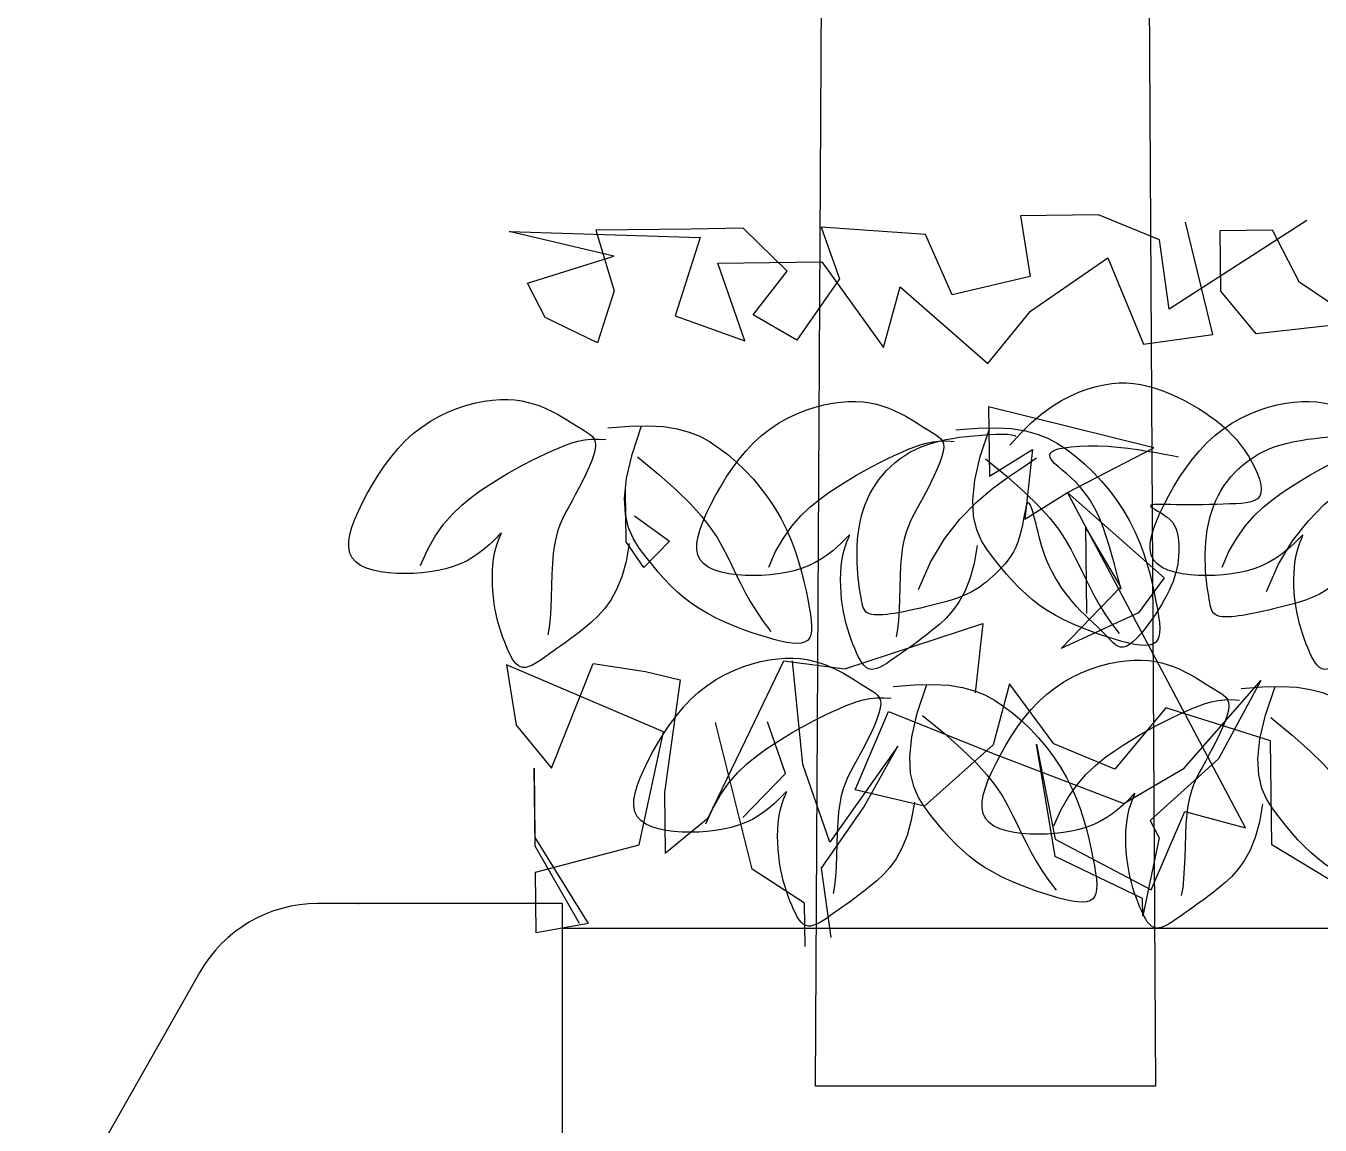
# Model space of a CAD drawing. Extents: x -1568 to -728, y -1287 to -990.
# Drawn here: x -1284.486 to -1282.097, y -1213.414 to -1211.385 of the extents above; entities that cross this region are included whole.
import ezdxf

# ---------------------------------------------------------------- set-up
doc = ezdxf.new("R2010")
doc.units = 0
doc.header["$LTSCALE"] = 5
doc.layers.get('0').update_dxf_attribs({"linetype": 'CONTINUOUS'})
for name, color, linetype in [('fz', 7, 'CONTINUOUS'), ('LH', 94, 'CONTINUOUS'), ('尺寸标注', 2, 'CONTINUOUS'), ('灯杆', 4, 'CONTINUOUS')]:
    doc.layers.add(name, color=color, linetype=linetype)

# ---------------------------------------------------------------- blocks, each defined once
blk = doc.blocks.new('高路灯')
at = {"layer": '灯杆'}
for p, q in [((-0.1519, 28.9096), (-0.3139, 0)), ((0.3139, 0), (0.1519, 28.9096)), ((-0.3139, 0), (0.3139, 0))]:
    blk.add_line(p, q, dxfattribs=at)
blk = doc.blocks.new('花')
at = {"layer": 'LH', "color": 12}
for p, q in [((0.5901, 0.4561), (0.5797, 0.4507)), ((0.6009, 0.461), (0.5901, 0.4561)), ((0.6123, 0.4652), (0.6009, 0.461)), ((0.6241, 0.4688), (0.6123, 0.4652)), ((0.6366, 0.4716), (0.6241, 0.4688)), ((0.6496, 0.4736), (0.6366, 0.4716)), ((0.6634, 0.4747), (0.6496, 0.4736)), ((0.6779, 0.4749), (0.6634, 0.4747)), ((0.6932, 0.4741), (0.6779, 0.4749)), ((0.7092, 0.4722), (0.6932, 0.4741)), ((0.7259, 0.4693), (0.7092, 0.4722)), ((0.7431, 0.4652), (0.7259, 0.4693)), ((0.7605, 0.4599), (0.7431, 0.4652)), ((0.7779, 0.4533), (0.7605, 0.4599)), ((0.5514, 0.4325), (0.5429, 0.4263)), ((0.5604, 0.4387), (0.5514, 0.4325)), ((0.5698, 0.4448), (0.5604, 0.4387)), ((0.5797, 0.4507), (0.5698, 0.4448)), ((0.7953, 0.4454), (0.7779, 0.4533)), ((0.8123, 0.4361), (0.7953, 0.4454)), ((0.8287, 0.4253), (0.8123, 0.4361)), ((-0.5041, 0.4071), (-0.5172, 0.4041)), ((-0.4909, 0.4092), (-0.5041, 0.4071)), ((-0.4776, 0.4103), (-0.4909, 0.4092)), ((-0.4639, 0.4103), (-0.4776, 0.4103)), ((-0.4498, 0.4093), (-0.4639, 0.4103)), ((-0.4351, 0.4072), (-0.4498, 0.4093)), ((-0.4197, 0.4041), (-0.4351, 0.4072)), ((0.5205, 0.4095), (0.5141, 0.4049)), ((0.5274, 0.4146), (0.5205, 0.4095)), ((0.5349, 0.4203), (0.5274, 0.4146)), ((0.5429, 0.4263), (0.5349, 0.4203)), ((0.8445, 0.4131), (0.8287, 0.4253)), ((0.8595, 0.3996), (0.8445, 0.4131)), ((-0.5698, 0.3826), (-0.5828, 0.3754)), ((-0.5567, 0.3892), (-0.5698, 0.3826)), ((-0.5435, 0.395), (-0.5567, 0.3892)), ((-0.5303, 0.4), (-0.5435, 0.395)), ((-0.5172, 0.4041), (-0.5303, 0.4)), ((-0.4036, 0.3998), (-0.4197, 0.4041)), ((-0.3867, 0.3941), (-0.4036, 0.3998)), ((-0.369, 0.3867), (-0.3867, 0.3941)), ((-0.3504, 0.3772), (-0.369, 0.3867)), ((0.321, 0.3859), (0.3021, 0.3764)), ((0.3425, 0.3937), (0.321, 0.3859)), ((0.3674, 0.3998), (0.3425, 0.3937)), ((0.3964, 0.4039), (0.3674, 0.3998)), ((0.4303, 0.4061), (0.3964, 0.4039)), ((0.4295, 0.3534), (0.4075, 0.4044)), ((0.47, 0.4062), (0.4303, 0.4061)), ((0.4891, 0.387), (0.4751, 0.385)), ((0.5023, 0.3878), (0.4891, 0.387)), ((0.4969, 0.3877), (0.4954, 0.3823)), ((0.4996, 0.3924), (0.4969, 0.3877)), ((0.5035, 0.3966), (0.4996, 0.3924)), ((0.5147, 0.3874), (0.5023, 0.3878)), ((0.5084, 0.4007), (0.5035, 0.3966)), ((0.5141, 0.4049), (0.5084, 0.4007)), ((0.5267, 0.3861), (0.5147, 0.3874)), ((0.5385, 0.3838), (0.5267, 0.3861)), ((0.5503, 0.3808), (0.5385, 0.3838)), ((0.8738, 0.3851), (0.8595, 0.3996)), ((0.8872, 0.3699), (0.8738, 0.3851)), ((-0.6078, 0.3596), (-0.6196, 0.3512)), ((-0.5955, 0.3677), (-0.6078, 0.3596)), ((-0.5828, 0.3754), (-0.5955, 0.3677)), ((-0.331, 0.3653), (-0.3504, 0.3772)), ((-0.3106, 0.3508), (-0.331, 0.3653)), ((0.2851, 0.3652), (0.2691, 0.3526)), ((0.3021, 0.3764), (0.2851, 0.3652)), ((0.4954, 0.3823), (0.4953, 0.3759)), ((0.4953, 0.3759), (0.4968, 0.3682)), ((0.4968, 0.3682), (0.5, 0.3591)), ((0.5, 0.3591), (0.5045, 0.3487)), ((0.5622, 0.3771), (0.5503, 0.3808)), ((0.5745, 0.373), (0.5622, 0.3771)), ((0.5875, 0.3683), (0.5745, 0.373)), ((0.601, 0.3633), (0.5875, 0.3683)), ((0.6152, 0.3577), (0.601, 0.3633)), ((0.8998, 0.3542), (0.8872, 0.3699)), ((-0.6308, 0.3427), (-0.6414, 0.334)), ((-0.6196, 0.3512), (-0.6308, 0.3427)), ((-0.2893, 0.3332), (-0.3106, 0.3508)), ((-0.2428, 0.3349), (-0.2545, 0.3341)), ((-0.2299, 0.3354), (-0.2428, 0.3349)), ((-0.2163, 0.3356), (-0.2299, 0.3354)), ((-0.2025, 0.3355), (-0.2163, 0.3356)), ((-0.1889, 0.3352), (-0.2025, 0.3355)), ((-0.1756, 0.3347), (-0.1889, 0.3352)), ((-0.1627, 0.3338), (-0.1756, 0.3347)), ((0.2535, 0.3385), (0.2384, 0.3231)), ((0.2691, 0.3526), (0.2535, 0.3385)), ((0.4201, 0.348), (0.3832, 0.3123)), ((0.4433, 0.3104), (0.4295, 0.3534)), ((0.5045, 0.3487), (0.5103, 0.3374)), ((0.5103, 0.3374), (0.5169, 0.3254)), ((0.63, 0.3515), (0.6152, 0.3577)), ((0.6454, 0.3448), (0.63, 0.3515)), ((0.6615, 0.3373), (0.6454, 0.3448)), ((0.6782, 0.3292), (0.6615, 0.3373)), ((0.9116, 0.3382), (0.8998, 0.3542)), ((0.9225, 0.3222), (0.9116, 0.3382)), ((-0.6605, 0.3163), (-0.6691, 0.3072)), ((-0.6512, 0.3253), (-0.6605, 0.3163)), ((-0.6414, 0.334), (-0.6512, 0.3253)), ((-0.267, 0.3124), (-0.2893, 0.3332)), ((-0.2776, 0.3296), (-0.2796, 0.3273)), ((-0.2724, 0.3315), (-0.2776, 0.3296)), ((-0.2646, 0.333), (-0.2724, 0.3315)), ((-0.2545, 0.3341), (-0.2646, 0.333)), ((-0.1502, 0.3326), (-0.1627, 0.3338)), ((-0.1379, 0.3309), (-0.1502, 0.3326)), ((-0.1261, 0.3288), (-0.1379, 0.3309)), ((-0.1145, 0.3262), (-0.1261, 0.3288)), ((-0.1034, 0.323), (-0.1145, 0.3262)), ((-0.0926, 0.3192), (-0.1034, 0.323)), ((-0.0822, 0.3148), (-0.0926, 0.3192)), ((-0.0723, 0.3098), (-0.0822, 0.3148)), ((0.2384, 0.3231), (0.2238, 0.3066)), ((0.3832, 0.3123), (0.3533, 0.281)), ((0.5169, 0.3254), (0.5242, 0.3132)), ((0.5242, 0.3132), (0.5318, 0.3009)), ((0.6956, 0.3202), (0.6782, 0.3292)), ((0.7136, 0.3104), (0.6956, 0.3202)), ((0.9325, 0.3065), (0.9225, 0.3222)), ((-0.6847, 0.2879), (-0.6917, 0.2777)), ((-0.6772, 0.2977), (-0.6847, 0.2879)), ((-0.6691, 0.3072), (-0.6772, 0.2977)), ((-0.4836, 0.2888), (-0.5016, 0.2848)), ((-0.4653, 0.2923), (-0.4836, 0.2888)), ((-0.447, 0.2954), (-0.4653, 0.2923)), ((-0.4289, 0.2977), (-0.447, 0.2954)), ((-0.4114, 0.2993), (-0.4289, 0.2977)), ((-0.3949, 0.3002), (-0.4114, 0.2993)), ((-0.3799, 0.3003), (-0.3949, 0.3002)), ((-0.3666, 0.2996), (-0.3799, 0.3003)), ((-0.3555, 0.2981), (-0.3666, 0.2996)), ((-0.3469, 0.2958), (-0.3555, 0.2981)), ((-0.3413, 0.2926), (-0.3469, 0.2958)), ((-0.3389, 0.2886), (-0.3413, 0.2926)), ((-0.3393, 0.2838), (-0.3389, 0.2886)), ((-0.0627, 0.3043), (-0.0723, 0.3098)), ((-0.0535, 0.2983), (-0.0627, 0.3043)), ((-0.0448, 0.2918), (-0.0535, 0.2983)), ((-0.0365, 0.2849), (-0.0448, 0.2918)), ((0.21, 0.2891), (0.1971, 0.2707)), ((0.2238, 0.3066), (0.21, 0.2891)), ((0.45, 0.2744), (0.4433, 0.3104)), ((0.5318, 0.3009), (0.5395, 0.2889)), ((0.5395, 0.2889), (0.547, 0.2775)), ((0.732, 0.2992), (0.7136, 0.3104)), ((0.7506, 0.2864), (0.732, 0.2992)), ((0.9415, 0.2913), (0.9325, 0.3065)), ((0.9494, 0.2767), (0.9415, 0.2913)), ((-0.6983, 0.267), (-0.7044, 0.2558)), ((-0.6917, 0.2777), (-0.6983, 0.267)), ((-0.5639, 0.2687), (-0.5755, 0.2654)), ((-0.5503, 0.2725), (-0.5639, 0.2687)), ((-0.5352, 0.2765), (-0.5503, 0.2725)), ((-0.5189, 0.2807), (-0.5352, 0.2765)), ((-0.5016, 0.2848), (-0.5189, 0.2807)), ((-0.3598, 0.2584), (-0.3528, 0.2656)), ((-0.3528, 0.2656), (-0.3467, 0.2722)), ((-0.3467, 0.2722), (-0.342, 0.2784)), ((-0.342, 0.2784), (-0.3393, 0.2838)), ((-0.2887, 0.2709), (-0.3142, 0.2852)), ((-0.2597, 0.2546), (-0.2887, 0.2709)), ((-0.0287, 0.2775), (-0.0365, 0.2849)), ((-0.0214, 0.2698), (-0.0287, 0.2775)), ((-0.0145, 0.2617), (-0.0214, 0.2698)), ((0.1971, 0.2707), (0.1851, 0.2516)), ((0.3533, 0.281), (0.3296, 0.2535)), ((0.4509, 0.2443), (0.45, 0.2744)), ((0.547, 0.2775), (0.554, 0.2669)), ((0.554, 0.2669), (0.5606, 0.2568)), ((0.7689, 0.2715), (0.7506, 0.2864)), ((0.7869, 0.254), (0.7689, 0.2715)), ((0.9559, 0.2627), (0.9494, 0.2767)), ((-0.7098, 0.2444), (-0.7146, 0.2331)), ((-0.7044, 0.2558), (-0.7098, 0.2444)), ((-0.382, 0.2348), (-0.3749, 0.2429)), ((-0.3749, 0.2429), (-0.3674, 0.2508)), ((-0.3674, 0.2508), (-0.3598, 0.2584)), ((-0.2285, 0.2353), (-0.2597, 0.2546)), ((-0.0081, 0.2531), (-0.0145, 0.2617)), ((-0.0021, 0.2443), (-0.0081, 0.2531)), ((0.0033, 0.235), (-0.0021, 0.2443)), ((0.1851, 0.2516), (0.1743, 0.232)), ((0.3296, 0.2535), (0.311, 0.2291)), ((0.4471, 0.2192), (0.4509, 0.2443)), ((0.5606, 0.2568), (0.5668, 0.2468)), ((0.5668, 0.2468), (0.5724, 0.2364)), ((0.8042, 0.2335), (0.7869, 0.254)), ((0.9608, 0.2496), (0.9559, 0.2627)), ((0.964, 0.2372), (0.9608, 0.2496)), ((-0.7184, 0.222), (-0.7212, 0.2114)), ((-0.7146, 0.2331), (-0.7184, 0.222)), ((-0.4008, 0.2084), (-0.395, 0.2175)), ((-0.395, 0.2175), (-0.3887, 0.2263)), ((-0.3887, 0.2263), (-0.382, 0.2348)), ((-0.1961, 0.2122), (-0.2285, 0.2353)), ((0.0082, 0.2254), (0.0033, 0.235)), ((0.0127, 0.2155), (0.0082, 0.2254)), ((0.0166, 0.2052), (0.0127, 0.2155)), ((0.1743, 0.232), (0.1648, 0.2119)), ((0.311, 0.2291), (0.2967, 0.2074)), ((0.4399, 0.198), (0.4471, 0.2192)), ((0.5724, 0.2364), (0.5775, 0.2253)), ((0.5775, 0.2253), (0.582, 0.2129)), ((0.682, 0.2284), (0.682, 0.2291)), ((0.682, 0.2291), (0.6836, 0.2281)), ((0.6831, 0.2259), (0.682, 0.2284)), ((0.6852, 0.222), (0.6831, 0.2259)), ((0.6836, 0.2281), (0.6869, 0.2253)), ((0.688, 0.2166), (0.6852, 0.222)), ((0.6869, 0.2253), (0.6919, 0.221)), ((0.6911, 0.2099), (0.688, 0.2166)), ((0.6919, 0.221), (0.6984, 0.2155)), ((0.6984, 0.2155), (0.7063, 0.2092)), ((0.8205, 0.2097), (0.8042, 0.2335)), ((0.9605, 0.2062), (0.964, 0.2155)), ((0.9651, 0.2258), (0.964, 0.2372)), ((0.964, 0.2155), (0.9651, 0.2258)), ((-0.7228, 0.2017), (-0.723, 0.1931)), ((-0.723, 0.1931), (-0.7218, 0.1859)), ((-0.7212, 0.2114), (-0.7228, 0.2017)), ((-0.4111, 0.1888), (-0.4061, 0.1988)), ((-0.4061, 0.1988), (-0.4008, 0.2084)), ((-0.2986, 0.1891), (-0.297, 0.1952)), ((-0.297, 0.1952), (-0.2954, 0.2)), ((-0.2954, 0.2), (-0.2937, 0.203)), ((-0.2937, 0.203), (-0.2919, 0.2039)), ((-0.2919, 0.2039), (-0.29, 0.2024)), ((-0.29, 0.2024), (-0.288, 0.1984)), ((-0.288, 0.1984), (-0.2858, 0.1921)), ((-0.2858, 0.1921), (-0.2835, 0.184)), ((-0.1637, 0.1842), (-0.1961, 0.2122)), ((0.02, 0.1945), (0.0166, 0.2052)), ((0.023, 0.1837), (0.02, 0.1945)), ((0.1566, 0.1916), (0.1498, 0.1712)), ((0.1648, 0.2119), (0.1566, 0.1916)), ((0.2967, 0.2074), (0.2857, 0.1875)), ((0.4305, 0.1797), (0.4399, 0.198)), ((0.582, 0.2129), (0.5861, 0.1991)), ((0.5861, 0.1991), (0.5896, 0.1832)), ((0.6944, 0.202), (0.6911, 0.2099)), ((0.6974, 0.1929), (0.6944, 0.202)), ((0.7001, 0.1829), (0.6974, 0.1929)), ((0.7063, 0.2092), (0.7154, 0.2025)), ((0.7154, 0.2025), (0.7257, 0.1957)), ((0.7257, 0.1957), (0.737, 0.1893)), ((0.8356, 0.182), (0.8205, 0.2097)), ((0.9459, 0.1911), (0.9544, 0.1981)), ((0.9544, 0.1981), (0.9605, 0.2062)), ((-0.7218, 0.1859), (-0.7189, 0.1803)), ((-0.7189, 0.1803), (-0.7145, 0.1761)), ((-0.7145, 0.1761), (-0.7087, 0.1731)), ((-0.7087, 0.1731), (-0.7016, 0.1713)), ((-0.7016, 0.1713), (-0.6933, 0.1703)), ((-0.6933, 0.1703), (-0.6839, 0.17)), ((-0.6839, 0.17), (-0.6736, 0.1701)), ((-0.6736, 0.1701), (-0.6625, 0.1706)), ((-0.6625, 0.1706), (-0.6506, 0.1712)), ((-0.6506, 0.1712), (-0.6383, 0.1719)), ((-0.6383, 0.1719), (-0.6256, 0.1727)), ((-0.6256, 0.1727), (-0.6128, 0.1735)), ((-0.6128, 0.1735), (-0.6001, 0.1744)), ((-0.6001, 0.1744), (-0.5877, 0.1754)), ((-0.5877, 0.1754), (-0.5757, 0.1764)), ((-0.5757, 0.1764), (-0.5644, 0.1774)), ((-0.5644, 0.1774), (-0.5539, 0.1785)), ((-0.5539, 0.1785), (-0.5445, 0.1794)), ((-0.5445, 0.1794), (-0.5362, 0.1803)), ((-0.5362, 0.1803), (-0.5291, 0.1808)), ((-0.5294, 0.1686), (-0.5348, 0.1647)), ((-0.5245, 0.1721), (-0.5294, 0.1686)), ((-0.5291, 0.1808), (-0.5235, 0.1811)), ((-0.5204, 0.175), (-0.5245, 0.1721)), ((-0.5235, 0.1811), (-0.5194, 0.181)), ((-0.5176, 0.1774), (-0.5204, 0.175)), ((-0.5194, 0.181), (-0.517, 0.1804)), ((-0.5164, 0.1792), (-0.5176, 0.1774)), ((-0.517, 0.1804), (-0.5164, 0.1792)), ((-0.4236, 0.1558), (-0.4198, 0.1674)), ((-0.4198, 0.1674), (-0.4157, 0.1784)), ((-0.4157, 0.1784), (-0.4111, 0.1888)), ((-0.3029, 0.1655), (-0.3015, 0.1739)), ((-0.3015, 0.1739), (-0.3001, 0.1819)), ((-0.3001, 0.1819), (-0.2986, 0.1891)), ((-0.2835, 0.184), (-0.2809, 0.1747)), ((-0.2809, 0.1747), (-0.278, 0.1644)), ((-0.1322, 0.1503), (-0.1637, 0.1842)), ((0.0254, 0.1727), (0.023, 0.1837)), ((0.0275, 0.1617), (0.0254, 0.1727)), ((0.1498, 0.1712), (0.1441, 0.1509)), ((0.277, 0.169), (0.2696, 0.1513)), ((0.2857, 0.1875), (0.277, 0.169)), ((0.42, 0.1633), (0.4305, 0.1797)), ((0.4485, 0.19), (0.4569, 0.1573)), ((0.5896, 0.1832), (0.5926, 0.1651)), ((0.7023, 0.1721), (0.7001, 0.1829)), ((0.704, 0.1607), (0.7023, 0.1721)), ((0.737, 0.1893), (0.7492, 0.1834)), ((0.7492, 0.1834), (0.762, 0.1786)), ((0.762, 0.1786), (0.7756, 0.1747)), ((0.7756, 0.1747), (0.7896, 0.1717)), ((0.7896, 0.1717), (0.8042, 0.1696)), ((0.8042, 0.1696), (0.8191, 0.1684)), ((0.8191, 0.1684), (0.8343, 0.1679)), ((0.8343, 0.1679), (0.8496, 0.1682)), ((0.8496, 0.1682), (0.8651, 0.1692)), ((0.8651, 0.1692), (0.8805, 0.1708)), ((0.8805, 0.1708), (0.8956, 0.1732)), ((0.8956, 0.1732), (0.91, 0.1763)), ((0.91, 0.1763), (0.9234, 0.1803)), ((0.9234, 0.1803), (0.9355, 0.1852)), ((0.9355, 0.1852), (0.9459, 0.1911)), ((-0.5543, 0.1457), (-0.5573, 0.1403)), ((-0.5504, 0.1509), (-0.5543, 0.1457)), ((-0.5457, 0.1558), (-0.5504, 0.1509)), ((-0.5404, 0.1604), (-0.5457, 0.1558)), ((-0.5348, 0.1647), (-0.5404, 0.1604)), ((-0.4305, 0.1297), (-0.4272, 0.1434)), ((-0.4272, 0.1434), (-0.4236, 0.1558)), ((-0.3071, 0.1393), (-0.3056, 0.1482)), ((-0.3056, 0.1482), (-0.3042, 0.1569)), ((-0.3042, 0.1569), (-0.3029, 0.1655)), ((-0.278, 0.1644), (-0.2747, 0.1537)), ((-0.2747, 0.1537), (-0.2711, 0.1431)), ((-0.1029, 0.1097), (-0.1322, 0.1503)), ((0.0291, 0.1507), (0.0275, 0.1617)), ((0.0304, 0.1399), (0.0291, 0.1507)), ((0.1441, 0.1509), (0.1395, 0.1311)), ((0.2696, 0.1513), (0.2628, 0.1338)), ((0.3992, 0.1331), (0.4096, 0.1478)), ((0.4096, 0.1478), (0.42, 0.1633)), ((0.4569, 0.1573), (0.4671, 0.1299)), ((0.5926, 0.1651), (0.5952, 0.1453)), ((0.5952, 0.1453), (0.5976, 0.1247)), ((0.7053, 0.1487), (0.704, 0.1607)), ((0.7061, 0.1365), (0.7053, 0.1487)), ((-0.5621, 0.1228), (-0.5626, 0.1166)), ((-0.5611, 0.1289), (-0.5621, 0.1228)), ((-0.5595, 0.1347), (-0.5611, 0.1289)), ((-0.5573, 0.1403), (-0.5595, 0.1347)), ((-0.4339, 0.1144), (-0.4305, 0.1297)), ((-0.3127, 0.112), (-0.3105, 0.1212)), ((-0.3105, 0.1212), (-0.3087, 0.1303)), ((-0.3087, 0.1303), (-0.3071, 0.1393)), ((-0.2711, 0.1431), (-0.2669, 0.1331)), ((-0.2669, 0.1331), (-0.2623, 0.1239)), ((-0.2623, 0.1239), (-0.2572, 0.1156)), ((0.0313, 0.1293), (0.0304, 0.1399)), ((0.0319, 0.1191), (0.0313, 0.1293)), ((0.1395, 0.1311), (0.1357, 0.1118)), ((0.2628, 0.1338), (0.2561, 0.1163)), ((0.3887, 0.1192), (0.3992, 0.1331)), ((0.4671, 0.1299), (0.4785, 0.1072)), ((0.5976, 0.1247), (0.5999, 0.1039)), ((0.7065, 0.1242), (0.7061, 0.1365)), ((0.7064, 0.112), (0.7065, 0.1242)), ((-0.5626, 0.1166), (-0.5627, 0.1101)), ((-0.5627, 0.1101), (-0.5625, 0.1035)), ((-0.5625, 0.1035), (-0.5621, 0.0967)), ((-0.5621, 0.0967), (-0.5614, 0.0897)), ((-0.4411, 0.0775), (-0.4374, 0.0971)), ((-0.4374, 0.0971), (-0.4339, 0.1144)), ((-0.3181, 0.0929), (-0.3152, 0.1025)), ((-0.3152, 0.1025), (-0.3127, 0.112)), ((-0.2572, 0.1156), (-0.2517, 0.108)), ((-0.2517, 0.108), (-0.246, 0.1012)), ((-0.246, 0.1012), (-0.24, 0.0949)), ((-0.0767, 0.0613), (-0.1029, 0.1097)), ((0.0323, 0.1094), (0.0319, 0.1191)), ((0.0322, 0.0913), (0.0324, 0.1001)), ((0.0324, 0.1001), (0.0323, 0.1094)), ((0.1357, 0.1118), (0.1327, 0.0934)), ((0.2492, 0.0987), (0.2418, 0.081)), ((0.2561, 0.1163), (0.2492, 0.0987)), ((0.3669, 0.0935), (0.378, 0.106)), ((0.378, 0.106), (0.3887, 0.1192)), ((0.4785, 0.1072), (0.4909, 0.0886)), ((0.5999, 0.1039), (0.6024, 0.0837)), ((0.7049, 0.0884), (0.7059, 0.1)), ((0.7059, 0.1), (0.7064, 0.112)), ((-0.5614, 0.0897), (-0.5605, 0.0825)), ((-0.5605, 0.0825), (-0.5592, 0.0752)), ((-0.5592, 0.0752), (-0.5576, 0.0678)), ((-0.4452, 0.0553), (-0.4411, 0.0775)), ((-0.3299, 0.0634), (-0.3255, 0.0733)), ((-0.3255, 0.0733), (-0.3216, 0.0832)), ((-0.3216, 0.0832), (-0.3181, 0.0929)), ((-0.24, 0.0949), (-0.2338, 0.0891)), ((-0.2338, 0.0891), (-0.2276, 0.0837)), ((-0.2276, 0.0837), (-0.2213, 0.0785)), ((-0.2213, 0.0785), (-0.215, 0.0735)), ((-0.215, 0.0735), (-0.2087, 0.0688)), ((0.0311, 0.068), (0.0316, 0.0753)), ((0.0316, 0.0753), (0.032, 0.083)), ((0.032, 0.083), (0.0322, 0.0913)), ((0.1303, 0.076), (0.1284, 0.0599)), ((0.1327, 0.0934), (0.1303, 0.076)), ((0.2418, 0.081), (0.2336, 0.063)), ((0.343, 0.0704), (0.3553, 0.0816)), ((0.3553, 0.0816), (0.3669, 0.0935)), ((0.4909, 0.0886), (0.5039, 0.0735)), ((0.5039, 0.0735), (0.5169, 0.0613)), ((0.6024, 0.0837), (0.6051, 0.0649)), ((0.7018, 0.0664), (0.7035, 0.0772)), ((0.7035, 0.0772), (0.7049, 0.0884)), ((-0.5576, 0.0678), (-0.5555, 0.0603)), ((-0.5555, 0.0603), (-0.553, 0.0526)), ((-0.553, 0.0526), (-0.55, 0.0448)), ((-0.4497, 0.0301), (-0.4452, 0.0553)), ((-0.34, 0.0436), (-0.3347, 0.0534)), ((-0.3347, 0.0534), (-0.3299, 0.0634)), ((-0.2087, 0.0688), (-0.2022, 0.0642)), ((-0.2022, 0.0642), (-0.1956, 0.0598)), ((-0.1956, 0.0598), (-0.1886, 0.0557)), ((-0.1886, 0.0557), (-0.1813, 0.0518)), ((-0.1813, 0.0518), (-0.1735, 0.0483)), ((-0.1735, 0.0483), (-0.1652, 0.045)), ((0.0291, 0.0448), (0.0296, 0.0498)), ((0.0296, 0.0498), (0.0301, 0.0553)), ((0.0301, 0.0553), (0.0306, 0.0614)), ((0.0306, 0.0614), (0.0311, 0.068)), ((0.1284, 0.0599), (0.1269, 0.0452)), ((0.2336, 0.063), (0.2243, 0.0446)), ((0.3009, 0.0403), (0.3157, 0.0498)), ((0.3157, 0.0498), (0.3298, 0.0598)), ((0.3298, 0.0598), (0.343, 0.0704)), ((0.5169, 0.0613), (0.5297, 0.0512)), ((0.5297, 0.0512), (0.5418, 0.0427)), ((0.6051, 0.0649), (0.6083, 0.0483)), ((0.6083, 0.0483), (0.6121, 0.0346)), ((0.6975, 0.0462), (0.6997, 0.0561)), ((0.6997, 0.0561), (0.7018, 0.0664)), ((-0.55, 0.0448), (-0.5465, 0.0369)), ((-0.5465, 0.0369), (-0.5425, 0.0289)), ((-0.5425, 0.0289), (-0.538, 0.0208)), ((-0.3581, 0.015), (-0.3517, 0.0243)), ((-0.3517, 0.0243), (-0.3456, 0.0338)), ((-0.3456, 0.0338), (-0.34, 0.0436)), ((-0.1652, 0.045), (-0.1563, 0.0421)), ((-0.1563, 0.0421), (-0.1469, 0.0394)), ((-0.1469, 0.0394), (-0.1371, 0.0371)), ((-0.1371, 0.0371), (-0.1271, 0.0349)), ((-0.1271, 0.0349), (-0.1169, 0.033)), ((-0.1169, 0.033), (-0.1068, 0.0312)), ((-0.1068, 0.0312), (-0.0968, 0.0296)), ((-0.0968, 0.0296), (-0.087, 0.0281)), ((-0.087, 0.0281), (-0.0776, 0.0267)), ((-0.0776, 0.0267), (-0.0685, 0.0254)), ((-0.0685, 0.0254), (-0.0598, 0.0242)), ((-0.0598, 0.0242), (-0.0514, 0.0232)), ((0.0168, 0.0238), (0.0201, 0.0256)), ((0.0201, 0.0256), (0.0228, 0.0277)), ((0.0228, 0.0277), (0.0248, 0.0302)), ((0.0248, 0.0302), (0.0264, 0.0331)), ((0.0264, 0.0331), (0.0276, 0.0365)), ((0.0276, 0.0365), (0.0285, 0.0404)), ((0.0285, 0.0404), (0.0291, 0.0448)), ((0.1258, 0.032), (0.1253, 0.0203)), ((0.1269, 0.0452), (0.1258, 0.032)), ((0.2137, 0.0259), (0.2013, 0.0065)), ((0.2243, 0.0446), (0.2137, 0.0259)), ((0.2701, 0.0232), (0.2856, 0.0315)), ((0.2856, 0.0315), (0.3009, 0.0403)), ((0.5418, 0.0427), (0.553, 0.0353)), ((0.553, 0.0353), (0.5633, 0.0287)), ((0.5633, 0.0287), (0.5727, 0.0228)), ((0.6899, 0.0194), (0.6925, 0.0279)), ((0.6925, 0.0279), (0.6951, 0.0368)), ((0.6951, 0.0368), (0.6975, 0.0462)), ((-0.538, 0.0208), (-0.533, 0.0126)), ((-0.533, 0.0126), (-0.5275, 0.0043)), ((-0.5275, 0.0043), (-0.5215, -0.0042)), ((-0.3719, -0.0028), (-0.3649, 0.0059)), ((-0.3649, 0.0059), (-0.3581, 0.015)), ((-0.0514, 0.0232), (-0.0434, 0.0222)), ((-0.0434, 0.0222), (-0.0357, 0.0214)), ((-0.0357, 0.0214), (-0.0283, 0.0208)), ((-0.0283, 0.0208), (-0.0213, 0.0204)), ((-0.0213, 0.0204), (-0.0145, 0.0201)), ((-0.0145, 0.0201), (-0.0082, 0.0201)), ((-0.0082, 0.0201), (-0.0022, 0.0202)), ((-0.0022, 0.0202), (0.0033, 0.0207)), ((0.0033, 0.0207), (0.0084, 0.0214)), ((0.0084, 0.0214), (0.0129, 0.0225)), ((0.0129, 0.0225), (0.0168, 0.0238)), ((0.1253, 0.0203), (0.1255, 0.0101)), ((0.1255, 0.0101), (0.1265, 0.0014)), ((0.1265, 0.0014), (0.1284, -0.0058)), ((0.2103, -0.0035), (0.2244, 0.0022)), ((0.2244, 0.0022), (0.2392, 0.0086)), ((0.2392, 0.0086), (0.2545, 0.0156)), ((0.2545, 0.0156), (0.2701, 0.0232)), ((0.5727, 0.0228), (0.5814, 0.0174)), ((0.5814, 0.0174), (0.5896, 0.0126)), ((0.5896, 0.0126), (0.5974, 0.008)), ((0.5974, 0.008), (0.6048, 0.0037)), ((0.6048, 0.0037), (0.6121, -0.0006)), ((0.6817, -0.0025), (0.6845, 0.0041)), ((0.6845, 0.0041), (0.6873, 0.0115)), ((0.6873, 0.0115), (0.6899, 0.0194)), ((-0.5215, -0.0042), (-0.5151, -0.0128)), ((-0.5151, -0.0128), (-0.5083, -0.0215)), ((-0.5083, -0.0215), (-0.501, -0.0304)), ((-0.393, -0.0271), (-0.386, -0.0193)), ((-0.386, -0.0193), (-0.379, -0.0112)), ((-0.379, -0.0112), (-0.3719, -0.0028)), ((0.1284, -0.0058), (0.1313, -0.0115)), ((0.1313, -0.0115), (0.1354, -0.0157)), ((0.1354, -0.0157), (0.1407, -0.0184)), ((0.1407, -0.0184), (0.1473, -0.0196)), ((0.1473, -0.0196), (0.155, -0.0196)), ((0.155, -0.0196), (0.1639, -0.0183)), ((0.1639, -0.0183), (0.1739, -0.016)), ((0.1739, -0.016), (0.185, -0.0127)), ((0.185, -0.0127), (0.1971, -0.0085)), ((0.1971, -0.0085), (0.2103, -0.0035)), ((0.6121, -0.0006), (0.6193, -0.0049)), ((0.6193, -0.0049), (0.6263, -0.009)), ((0.6263, -0.009), (0.6332, -0.0129)), ((0.6332, -0.0129), (0.6399, -0.0162)), ((0.6399, -0.0162), (0.6462, -0.019)), ((0.6462, -0.019), (0.6522, -0.0209)), ((0.6522, -0.0209), (0.6578, -0.0218)), ((0.6578, -0.0218), (0.6628, -0.0215)), ((0.6628, -0.0215), (0.6674, -0.02)), ((0.6674, -0.02), (0.6715, -0.0172)), ((0.6715, -0.0172), (0.6752, -0.0133)), ((0.6752, -0.0133), (0.6786, -0.0084)), ((0.6786, -0.0084), (0.6817, -0.0025)), ((-0.501, -0.0304), (-0.4935, -0.0391)), ((-0.4935, -0.0391), (-0.4858, -0.0475)), ((-0.4858, -0.0475), (-0.4782, -0.0552)), ((-0.4119, -0.0486), (-0.406, -0.0418)), ((-0.406, -0.0418), (-0.3997, -0.0346)), ((-0.3997, -0.0346), (-0.393, -0.0271)), ((0.1645, -0.0459), (0.1515, -0.0479)), ((0.1783, -0.0448), (0.1645, -0.0459)), ((0.1928, -0.0446), (0.1783, -0.0448)), ((0.2081, -0.0454), (0.1928, -0.0446)), ((0.2241, -0.0473), (0.2081, -0.0454)), ((0.2408, -0.0502), (0.2241, -0.0473)), ((-0.4782, -0.0552), (-0.4707, -0.0622)), ((-0.4707, -0.0622), (-0.4634, -0.068)), ((-0.4634, -0.068), (-0.4567, -0.0725)), ((-0.4352, -0.0739), (-0.4308, -0.0707)), ((-0.4308, -0.0707), (-0.4264, -0.0663)), ((-0.4264, -0.0663), (-0.4219, -0.061)), ((-0.4219, -0.061), (-0.4171, -0.0551)), ((-0.4171, -0.0551), (-0.4119, -0.0486)), ((0.0946, -0.0688), (0.0847, -0.0747)), ((0.105, -0.0634), (0.0946, -0.0688)), ((0.1159, -0.0585), (0.105, -0.0634)), ((0.1272, -0.0543), (0.1159, -0.0585)), ((0.139, -0.0507), (0.1272, -0.0543)), ((0.1515, -0.0479), (0.139, -0.0507)), ((0.258, -0.0543), (0.2408, -0.0502)), ((0.2754, -0.0596), (0.258, -0.0543)), ((0.2929, -0.0662), (0.2754, -0.0596)), ((0.3102, -0.0741), (0.2929, -0.0662)), ((-0.4567, -0.0725), (-0.4504, -0.0754)), ((-0.4504, -0.0754), (-0.4449, -0.0765)), ((-0.4449, -0.0765), (-0.4398, -0.0759)), ((-0.4398, -0.0759), (-0.4352, -0.0739)), ((0.0578, -0.0932), (0.0498, -0.0992)), ((0.0663, -0.087), (0.0578, -0.0932)), ((0.0753, -0.0808), (0.0663, -0.087)), ((0.0847, -0.0747), (0.0753, -0.0808)), ((0.3272, -0.0834), (0.3102, -0.0741)), ((0.3436, -0.0942), (0.3272, -0.0834)), ((0.3594, -0.1064), (0.3436, -0.0942)), ((-0.0887, -0.1156), (-0.1177, -0.1197)), ((-0.0548, -0.1134), (-0.0887, -0.1156)), ((-0.0555, -0.1661), (-0.0776, -0.1151)), ((-0.0151, -0.1133), (-0.0548, -0.1134)), ((0.0233, -0.1188), (0.0184, -0.1229)), ((0.029, -0.1146), (0.0233, -0.1188)), ((0.0354, -0.11), (0.029, -0.1146)), ((0.0423, -0.1049), (0.0354, -0.11)), ((0.0498, -0.0992), (0.0423, -0.1049)), ((0.3744, -0.1199), (0.3594, -0.1064)), ((-0.183, -0.1431), (-0.2, -0.1543)), ((-0.1641, -0.1336), (-0.183, -0.1431)), ((-0.1426, -0.1258), (-0.1641, -0.1336)), ((-0.1177, -0.1197), (-0.1426, -0.1258)), ((0.0041, -0.1325), (-0.0099, -0.1345)), ((0.0172, -0.1317), (0.0041, -0.1325)), ((0.0103, -0.1372), (0.0102, -0.1436)), ((0.0118, -0.1318), (0.0103, -0.1372)), ((0.0145, -0.1271), (0.0118, -0.1318)), ((0.0184, -0.1229), (0.0145, -0.1271)), ((0.0296, -0.1321), (0.0172, -0.1317)), ((0.0416, -0.1334), (0.0296, -0.1321)), ((0.0534, -0.1357), (0.0416, -0.1334)), ((0.0652, -0.1387), (0.0534, -0.1357)), ((0.0771, -0.1424), (0.0652, -0.1387)), ((0.0894, -0.1465), (0.0771, -0.1424)), ((0.3887, -0.1344), (0.3744, -0.1199)), ((0.4021, -0.1496), (0.3887, -0.1344)), ((-0.216, -0.1669), (-0.2316, -0.181)), ((-0.2, -0.1543), (-0.216, -0.1669)), ((-0.0418, -0.2091), (-0.0555, -0.1661)), ((0.0102, -0.1436), (0.0117, -0.1513)), ((0.0117, -0.1513), (0.0149, -0.1604)), ((0.0149, -0.1604), (0.0195, -0.1708)), ((0.1024, -0.1512), (0.0894, -0.1465)), ((0.1159, -0.1562), (0.1024, -0.1512)), ((0.1301, -0.1618), (0.1159, -0.1562)), ((0.1449, -0.168), (0.1301, -0.1618)), ((0.4147, -0.1653), (0.4021, -0.1496)), ((0.4265, -0.1813), (0.4147, -0.1653)), ((-0.2316, -0.181), (-0.2467, -0.1964)), ((-0.0649, -0.1715), (-0.1019, -0.2072)), ((0.0195, -0.1708), (0.0252, -0.1821)), ((0.0252, -0.1821), (0.0318, -0.1941)), ((0.1603, -0.1747), (0.1449, -0.168)), ((0.1764, -0.1822), (0.1603, -0.1747)), ((0.1932, -0.1903), (0.1764, -0.1822)), ((0.2105, -0.1993), (0.1932, -0.1903)), ((0.4374, -0.1973), (0.4265, -0.1813)), ((-0.2612, -0.2129), (-0.2751, -0.2304)), ((-0.2467, -0.1964), (-0.2612, -0.2129)), ((-0.1019, -0.2072), (-0.1318, -0.2385)), ((-0.0351, -0.2451), (-0.0418, -0.2091)), ((0.0318, -0.1941), (0.0391, -0.2063)), ((0.0391, -0.2063), (0.0467, -0.2186)), ((0.2285, -0.2091), (0.2105, -0.1993)), ((0.2469, -0.2203), (0.2285, -0.2091)), ((0.4474, -0.213), (0.4374, -0.1973)), ((0.4564, -0.2282), (0.4474, -0.213)), ((-0.2751, -0.2304), (-0.288, -0.2488)), ((-0.1318, -0.2385), (-0.1555, -0.266)), ((0.0467, -0.2186), (0.0544, -0.2306)), ((0.0544, -0.2306), (0.0619, -0.242)), ((0.2655, -0.2331), (0.2469, -0.2203)), ((0.2838, -0.248), (0.2655, -0.2331)), ((0.4643, -0.2428), (0.4564, -0.2282)), ((-0.288, -0.2488), (-0.3, -0.2679)), ((-0.0342, -0.2752), (-0.0351, -0.2451)), ((0.0619, -0.242), (0.069, -0.2526)), ((0.069, -0.2526), (0.0756, -0.2627)), ((0.0756, -0.2627), (0.0817, -0.2727)), ((0.3018, -0.2655), (0.2838, -0.248)), ((0.4708, -0.2568), (0.4643, -0.2428)), ((0.4758, -0.2699), (0.4708, -0.2568)), ((-0.3, -0.2679), (-0.3108, -0.2875)), ((-0.1555, -0.266), (-0.174, -0.2904)), ((-0.038, -0.3003), (-0.0342, -0.2752)), ((0.0817, -0.2727), (0.0873, -0.2831)), ((0.0873, -0.2831), (0.0924, -0.2942)), ((0.3191, -0.286), (0.3018, -0.2655)), ((0.3354, -0.3098), (0.3191, -0.286)), ((0.4789, -0.2823), (0.4758, -0.2699)), ((0.48, -0.2937), (0.4789, -0.2823)), ((-0.3203, -0.3076), (-0.3285, -0.3279)), ((-0.3108, -0.2875), (-0.3203, -0.3076)), ((-0.174, -0.2904), (-0.1884, -0.3121)), ((-0.0452, -0.3214), (-0.038, -0.3003)), ((0.0924, -0.2942), (0.097, -0.3065)), ((0.097, -0.3065), (0.101, -0.3204)), ((0.1969, -0.2911), (0.197, -0.2904)), ((0.198, -0.2936), (0.1969, -0.2911)), ((0.197, -0.2904), (0.1985, -0.2914)), ((0.2001, -0.2975), (0.198, -0.2936)), ((0.1985, -0.2914), (0.2019, -0.2942)), ((0.2029, -0.3029), (0.2001, -0.2975)), ((0.2019, -0.2942), (0.2068, -0.2985)), ((0.206, -0.3096), (0.2029, -0.3029)), ((0.2093, -0.3175), (0.206, -0.3096)), ((0.2068, -0.2985), (0.2133, -0.304)), ((0.2133, -0.304), (0.2212, -0.3103)), ((0.2212, -0.3103), (0.2304, -0.317)), ((0.3505, -0.3375), (0.3354, -0.3098)), ((0.4754, -0.3133), (0.4789, -0.304)), ((0.4789, -0.304), (0.48, -0.2937)), ((-0.3285, -0.3279), (-0.3353, -0.3483)), ((-0.1994, -0.332), (-0.2081, -0.3505)), ((-0.1884, -0.3121), (-0.1994, -0.332)), ((-0.0546, -0.3398), (-0.0452, -0.3214)), ((-0.0366, -0.3295), (-0.0282, -0.3622)), ((0.101, -0.3204), (0.1045, -0.3363)), ((0.2123, -0.3266), (0.2093, -0.3175)), ((0.215, -0.3366), (0.2123, -0.3266)), ((0.2304, -0.317), (0.2406, -0.3238)), ((0.2406, -0.3238), (0.2519, -0.3302)), ((0.2519, -0.3302), (0.2641, -0.3361)), ((0.4383, -0.3392), (0.4504, -0.3343)), ((0.4504, -0.3343), (0.4609, -0.3284)), ((0.4609, -0.3284), (0.4693, -0.3214)), ((0.4693, -0.3214), (0.4754, -0.3133)), ((-0.3353, -0.3483), (-0.341, -0.3686)), ((-0.2081, -0.3505), (-0.2155, -0.3682)), ((-0.0755, -0.3717), (-0.065, -0.3562)), ((-0.065, -0.3562), (-0.0546, -0.3398)), ((0.1045, -0.3363), (0.1075, -0.3544)), ((0.1075, -0.3544), (0.1101, -0.3742)), ((0.2172, -0.3474), (0.215, -0.3366)), ((0.2189, -0.3588), (0.2172, -0.3474)), ((0.2641, -0.3361), (0.2769, -0.3409)), ((0.2769, -0.3409), (0.2905, -0.3448)), ((0.2905, -0.3448), (0.3046, -0.3478)), ((0.3046, -0.3478), (0.3191, -0.3499)), ((0.3191, -0.3499), (0.334, -0.3511)), ((0.334, -0.3511), (0.3492, -0.3516)), ((0.3492, -0.3516), (0.3645, -0.3513)), ((0.3645, -0.3513), (0.38, -0.3503)), ((0.38, -0.3503), (0.3954, -0.3487)), ((0.3954, -0.3487), (0.4105, -0.3463)), ((0.4105, -0.3463), (0.4249, -0.3432)), ((0.4249, -0.3432), (0.4383, -0.3392)), ((-0.341, -0.3686), (-0.3456, -0.3884)), ((-0.2155, -0.3682), (-0.2223, -0.3857)), ((-0.0859, -0.3864), (-0.0755, -0.3717)), ((-0.0282, -0.3622), (-0.018, -0.3896)), ((0.1101, -0.3742), (0.1125, -0.3948)), ((0.2202, -0.3708), (0.2189, -0.3588)), ((0.221, -0.383), (0.2202, -0.3708)), ((-0.3456, -0.3884), (-0.3494, -0.4077)), ((-0.229, -0.4032), (-0.2359, -0.4208)), ((-0.2223, -0.3857), (-0.229, -0.4032)), ((-0.1071, -0.4135), (-0.0963, -0.4003)), ((-0.0963, -0.4003), (-0.0859, -0.3864)), ((-0.018, -0.3896), (-0.0066, -0.4123)), ((0.1125, -0.3948), (0.1148, -0.4156)), ((0.2214, -0.3953), (0.221, -0.383)), ((0.2213, -0.4075), (0.2214, -0.3953)), ((-0.3524, -0.4261), (-0.3547, -0.4435)), ((-0.3494, -0.4077), (-0.3524, -0.4261)), ((-0.2359, -0.4208), (-0.2433, -0.4385)), ((-0.1298, -0.4379), (-0.1182, -0.426)), ((-0.1182, -0.426), (-0.1071, -0.4135)), ((-0.0066, -0.4123), (0.0058, -0.4309)), ((0.1148, -0.4156), (0.1173, -0.4358)), ((0.2198, -0.4311), (0.2208, -0.4195)), ((0.2208, -0.4195), (0.2213, -0.4075)), ((-0.3547, -0.4435), (-0.3567, -0.4596)), ((-0.2433, -0.4385), (-0.2515, -0.4565)), ((-0.1553, -0.4597), (-0.1421, -0.4491)), ((-0.1421, -0.4491), (-0.1298, -0.4379)), ((0.0058, -0.4309), (0.0188, -0.446)), ((0.0188, -0.446), (0.0318, -0.4582)), ((0.1173, -0.4358), (0.12, -0.4546)), ((0.2147, -0.4634), (0.2167, -0.4531)), ((0.2167, -0.4531), (0.2184, -0.4423)), ((0.2184, -0.4423), (0.2198, -0.4311)), ((-0.3582, -0.4743), (-0.3593, -0.4875)), ((-0.3567, -0.4596), (-0.3582, -0.4743)), ((-0.2607, -0.4749), (-0.2714, -0.4936)), ((-0.2515, -0.4565), (-0.2607, -0.4749)), ((-0.1842, -0.4792), (-0.1694, -0.4697)), ((-0.1694, -0.4697), (-0.1553, -0.4597)), ((0.0318, -0.4582), (0.0446, -0.4683)), ((0.0446, -0.4683), (0.0568, -0.4768)), ((0.0568, -0.4768), (0.0679, -0.4842)), ((0.12, -0.4546), (0.1232, -0.4712)), ((0.1232, -0.4712), (0.127, -0.4849)), ((0.21, -0.4827), (0.2124, -0.4733)), ((0.2124, -0.4733), (0.2147, -0.4634)), ((-0.3593, -0.4875), (-0.3598, -0.4992)), ((-0.3598, -0.4992), (-0.3596, -0.5094)), ((-0.2714, -0.4936), (-0.2838, -0.513)), ((-0.2306, -0.5039), (-0.215, -0.4963)), ((-0.215, -0.4963), (-0.1995, -0.488)), ((-0.1995, -0.488), (-0.1842, -0.4792)), ((0.0679, -0.4842), (0.0782, -0.4908)), ((0.0782, -0.4908), (0.0876, -0.4967)), ((0.0876, -0.4967), (0.0963, -0.502)), ((0.2022, -0.508), (0.2048, -0.5001)), ((0.2048, -0.5001), (0.2074, -0.4916)), ((0.2074, -0.4916), (0.21, -0.4827)), ((-0.3596, -0.5094), (-0.3586, -0.5181)), ((-0.3586, -0.5181), (-0.3567, -0.5253)), ((-0.3567, -0.5253), (-0.3538, -0.531)), ((-0.288, -0.528), (-0.2748, -0.523)), ((-0.2748, -0.523), (-0.2607, -0.5173)), ((-0.2607, -0.5173), (-0.2459, -0.5109)), ((-0.2459, -0.5109), (-0.2306, -0.5039)), ((0.0963, -0.502), (0.1045, -0.5069)), ((0.1045, -0.5069), (0.1123, -0.5115)), ((0.1123, -0.5115), (0.1197, -0.5158)), ((0.1197, -0.5158), (0.127, -0.5201)), ((0.127, -0.5201), (0.1342, -0.5244)), ((0.1342, -0.5244), (0.1412, -0.5285)), ((0.1935, -0.5279), (0.1966, -0.522)), ((0.1966, -0.522), (0.1994, -0.5154)), ((0.1994, -0.5154), (0.2022, -0.508)), ((-0.3538, -0.531), (-0.3497, -0.5352)), ((-0.3497, -0.5352), (-0.3444, -0.5379)), ((-0.3444, -0.5379), (-0.3378, -0.5391)), ((-0.3378, -0.5391), (-0.3301, -0.5391)), ((-0.3301, -0.5391), (-0.3212, -0.5378)), ((-0.3212, -0.5378), (-0.3112, -0.5355)), ((-0.3112, -0.5355), (-0.3001, -0.5322)), ((-0.3001, -0.5322), (-0.288, -0.528)), ((0.1412, -0.5285), (0.1481, -0.5324)), ((0.1481, -0.5324), (0.1548, -0.5357)), ((0.1548, -0.5357), (0.1611, -0.5385)), ((0.1611, -0.5385), (0.1671, -0.5404)), ((0.1671, -0.5404), (0.1727, -0.5413)), ((0.1727, -0.5413), (0.1778, -0.541)), ((0.1778, -0.541), (0.1823, -0.5395)), ((0.1823, -0.5395), (0.1864, -0.5367)), ((0.1864, -0.5367), (0.1901, -0.5328)), ((0.1901, -0.5328), (0.1935, -0.5279))]:
    blk.add_line(p, q, dxfattribs=at)
blk = doc.blocks.new('LIM43')
at = {"color": 98}
for p, q in [((942288.093, 2579500.7332), (942288.2057, 2579500.7796)), ((942288.2057, 2579500.7796), (942288.3497, 2579500.7777)), ((942288.3497, 2579500.7777), (942288.3321, 2579500.666)), ((942287.8214, 2579500.7689), (942288.0753, 2579500.6055)), ((942287.8852, 2579500.752), (942287.8359, 2579500.6568)), ((942287.9812, 2579500.7507), (942287.8852, 2579500.752)), ((942287.9797, 2579500.6388), (942287.9812, 2579500.7507)), ((942287.9946, 2579500.5587), (942288.0454, 2579500.7658)), ((942288.5252, 2579500.7433), (942288.7175, 2579500.7566)), ((942288.7175, 2579500.7566), (942288.6841, 2579500.6612)), ((942288.7804, 2579500.6758), (942288.8615, 2579500.7547)), ((942288.8615, 2579500.7547), (942288.9575, 2579500.7534)), ((942288.9575, 2579500.7534), (942289.1335, 2579500.751)), ((942289.1335, 2579500.751), (942289.0999, 2579500.6395)), ((942288.0753, 2579500.6055), (942288.093, 2579500.7332)), ((942288.4757, 2579500.632), (942288.5252, 2579500.7433)), ((942289.2935, 2579500.7488), (942288.9412, 2579500.7376)), ((942288.9412, 2579500.7376), (942288.9873, 2579500.5931)), ((942289.1008, 2579500.7034), (942289.2935, 2579500.7488)), ((942289.2602, 2579500.6533), (942289.1008, 2579500.7034)), ((942288.1886, 2579500.6999), (942288.1224, 2579500.5409)), ((942288.3313, 2579500.602), (942288.1886, 2579500.6999)), ((942288.7166, 2579500.6927), (942288.6024, 2579500.5344)), ((942288.9086, 2579500.6901), (942288.7166, 2579500.6927)), ((942288.8586, 2579500.5469), (942288.9086, 2579500.6901)), ((942287.8359, 2579500.6568), (942287.6744, 2579500.547)), ((942288.3321, 2579500.666), (942288.4757, 2579500.632)), ((942288.6841, 2579500.6612), (942288.7626, 2579500.5482)), ((942288.8433, 2579500.595), (942288.7804, 2579500.6758)), ((942287.9146, 2579500.5598), (942287.9797, 2579500.6388)), ((942288.5719, 2579500.6467), (942288.41, 2579500.505)), ((942288.6024, 2579500.5344), (942288.5719, 2579500.6467)), ((942289.0999, 2579500.6395), (942289.1306, 2579500.5431)), ((942289.2273, 2579500.5898), (942289.2602, 2579500.6533)), ((942288.41, 2579500.505), (942288.3313, 2579500.602)), ((942288.7626, 2579500.5482), (942288.8433, 2579500.595)), ((942288.9873, 2579500.5931), (942288.8586, 2579500.5469)), ((942289.1306, 2579500.5431), (942289.2273, 2579500.5898)), ((942287.7548, 2579500.5779), (942287.9146, 2579500.5598)), ((942288.1224, 2579500.5409), (942287.9946, 2579500.5587)), ((942288.1038, 2579500.3493), (942288.4089, 2579500.4251)), ((942288.4089, 2579500.4251), (942288.4071, 2579500.2972)), ((942288.2627, 2579500.2672), (942288.1038, 2579500.3493)), ((942288.3278, 2579500.3462), (942288.342, 2579500.2181)), ((942288.4071, 2579500.2972), (942288.3278, 2579500.3462)), ((942289.0776, 2579500.1761), (942289.0789, 2579500.272)), ((942287.9341, 2579499.6481), (942288.2627, 2579500.2672)), ((942288.2627, 2579500.2672), (942288.0845, 2579500.1097)), ((942288.342, 2579500.2181), (942288.2627, 2579500.2672)), ((942289.0623, 2579500.2243), (942288.9976, 2579500.1772)), ((942288.1643, 2579500.0927), (942288.2298, 2579500.2037)), ((942288.2298, 2579500.2037), (942288.2276, 2579500.0438)), ((942288.9976, 2579500.1772), (942289.0449, 2579500.1286)), ((942289.0449, 2579500.1286), (942289.0776, 2579500.1761)), ((942288.0845, 2579500.1097), (942288.1316, 2579500.0451)), ((942288.2747, 2579499.9792), (942288.1643, 2579500.0927)), ((942288.1316, 2579500.0451), (942288.2747, 2579499.9792)), ((942288.6743, 2579499.9418), (942288.4194, 2579500.0252)), ((942288.4194, 2579500.0252), (942288.4337, 2579499.8971)), ((942288.7865, 2579499.9562), (942288.6743, 2579499.9418)), ((942288.7519, 2579499.7649), (942288.7705, 2579499.9565)), ((942288.8488, 2579499.8275), (942288.7865, 2579499.9562)), ((942289.0088, 2579499.8253), (942289.2985, 2579499.9492)), ((942289.1385, 2579499.9514), (942289.0423, 2579499.9368)), ((942289.2159, 2579499.7585), (942289.1385, 2579499.9514)), ((942289.2985, 2579499.9492), (942289.281, 2579499.8376)), ((942287.9059, 2579499.9203), (942287.9839, 2579499.7753)), ((942288.0477, 2579499.7585), (942287.9059, 2579499.9203)), ((942288.2883, 2579499.8032), (942288.3699, 2579499.914)), ((942288.3699, 2579499.914), (942288.4003, 2579499.8016)), ((942289.0423, 2579499.9368), (942288.9781, 2579499.9216)), ((942288.9781, 2579499.9216), (942289.0073, 2579499.7134)), ((942287.8883, 2579499.8086), (942288.0812, 2579499.8699)), ((942288.0812, 2579499.8699), (942288.1757, 2579499.7567)), ((942288.5932, 2579499.863), (942288.4001, 2579499.7856)), ((942288.6553, 2579499.7182), (942288.5932, 2579499.863)), ((942288.7837, 2579499.7484), (942288.817, 2579499.8439)), ((942288.8453, 2579499.5717), (942288.913, 2579499.8426)), ((942288.9266, 2579499.6665), (942288.8488, 2579499.8275)), ((942289.054, 2579499.6168), (942289.0088, 2579499.8253)), ((942289.281, 2579499.8376), (942289.2159, 2579499.7585)), ((942287.8857, 2579499.6168), (942287.8883, 2579499.8086)), ((942288.1757, 2579499.7567), (942288.2883, 2579499.8032)), ((942288.2855, 2579499.5953), (942288.3203, 2579499.8027)), ((942288.3203, 2579499.8027), (942288.2859, 2579499.6273)), ((942288.4003, 2579499.8016), (942288.5268, 2579499.688)), ((942288.6388, 2579499.6865), (942288.5763, 2579499.7992)), ((942288.5763, 2579499.7992), (942288.7019, 2579499.6216)), ((942287.9839, 2579499.7753), (942288.1104, 2579499.6617)), ((942288.4001, 2579499.7856), (942288.1588, 2579499.693)), ((942288.1588, 2579499.693), (942288.0477, 2579499.7585)), ((942288.7019, 2579499.6216), (942288.7519, 2579499.7649)), ((942288.8626, 2579499.6674), (942288.7837, 2579499.7484)), ((942289.246, 2579499.6142), (942289.2479, 2579499.7581)), ((942289.2479, 2579499.7581), (942289.2462, 2579499.6302)), ((942288.5268, 2579499.688), (942288.6553, 2579499.7182)), ((942289.0073, 2579499.7134), (942289.0057, 2579499.6015)), ((942288.0466, 2579499.6786), (942287.9341, 2579499.6481)), ((942288.1086, 2579499.5338), (942288.0466, 2579499.6786)), ((942288.7173, 2579499.5735), (942288.6388, 2579499.6865)), ((942288.1104, 2579499.6617), (942288.0939, 2579499.6299)), ((942289.0057, 2579499.6015), (942288.9266, 2579499.6665)), ((942288.0939, 2579499.6299), (942288.124, 2579499.4856)), ((942288.2859, 2579499.6273), (942288.1086, 2579499.5338)), ((942289.2462, 2579499.6302), (942289.1971, 2579499.5509)), ((942287.7566, 2579499.5386), (942287.8857, 2579499.6168)), ((942289.2453, 2579499.5662), (942289.054, 2579499.6168)), ((942289.164, 2579499.4714), (942289.246, 2579499.6142)), ((942288.1244, 2579499.5176), (942288.2855, 2579499.5953)), ((942288.6995, 2579499.4458), (942288.7173, 2579499.5735)), ((942288.7484, 2579499.5091), (942288.8453, 2579499.5717)), ((942289.2438, 2579499.4543), (942289.2453, 2579499.5662)), ((942289.1971, 2579499.5509), (942289.148, 2579499.4716)), ((942288.124, 2579499.4856), (942288.1244, 2579499.5176)), ((942288.7473, 2579499.4291), (942288.7484, 2579499.5091)), ((942289.148, 2579499.4716), (942289.2438, 2579499.4543))]:
    blk.add_line(p, q, dxfattribs=at)

msp = doc.modelspace()

# ---------------------------------------------------------------- linework, layer by layer
for p, q in [((-1283.49612, -1213.00505), (-1283.94762, -1213.00505)), ((-1283.49612, -1213.00505), (-1283.49612, -1215.25505)), ((-1283.49612, -1213.05047), (-1264.5189, -1213.05047)), ((-1284.16504, -1213.13164), (-1284.48631, -1213.69765))]:
    msp.add_line(p, q)
msp.add_arc((-1283.94762, -1213.25505), 0.25, 90, 150.42004)
msp.add_point((-1283.87221, -1213.00505))

# ---------------------------------------------------------------- block references
at = {"layer": 'fz', "xscale": -1}
msp.add_blockref('LIM43', (941005.69976, -2580712.51346), dxfattribs=at)
at = {"layer": '尺寸标注', "xscale": -1}
msp.add_blockref('高路灯', (-1282.71479, -1213.34189), dxfattribs=at)
at = {"layer": '尺寸标注', "xscale": -1, "rotation": 4.769924570515016}
for p in [(-1282.90983, -1212.49268), (-1282.26697, -1212.49628), (-1281.43005, -1212.49628)]:
    msp.add_blockref('花', p, dxfattribs=at)

doc.saveas('drawing.dxf')
